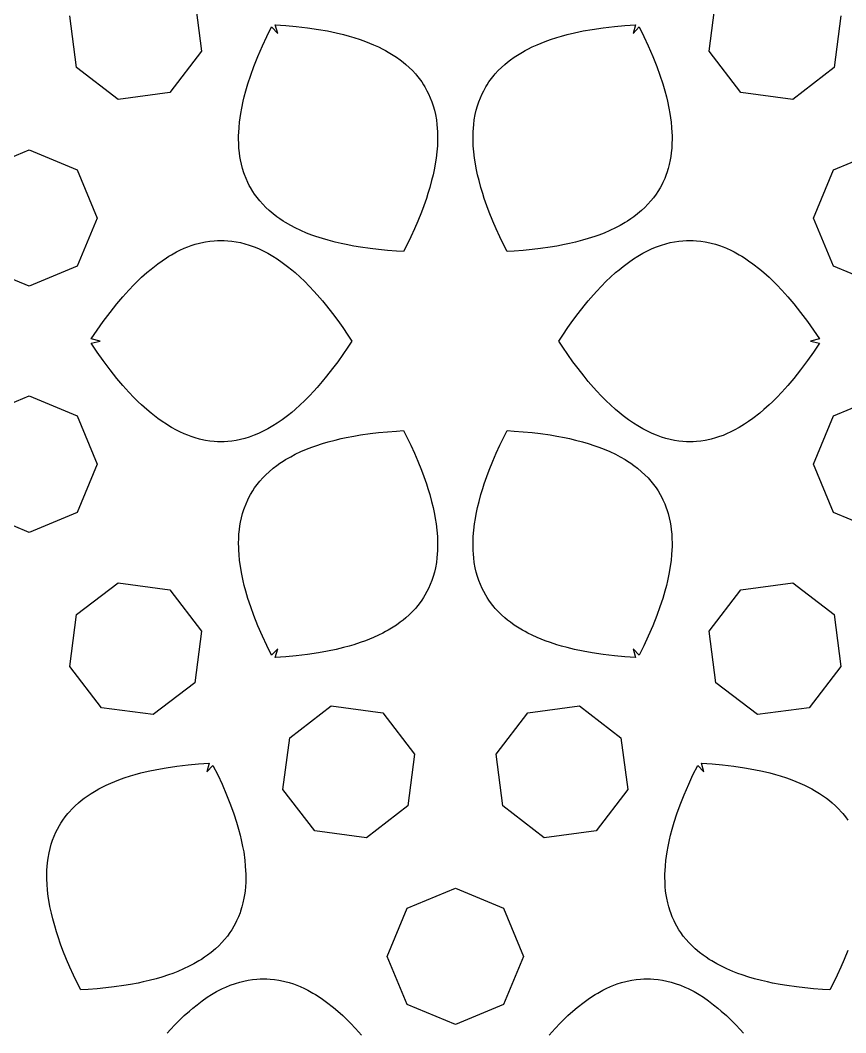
# Model space of a CAD drawing. Header units: metres. Extents: x 20 to 1108, y 20 to 485.
# Drawn here: x 236 to 265.05, y 73.61 to 109.23 of the extents above; entities that cross this region are included whole.
import ezdxf

# ---------------------------------------------------------------- set-up
doc = ezdxf.new("R2010")
doc.units = ezdxf.units.M

msp = doc.modelspace()

# ---------------------------------------------------------------- linework, layer by layer
for p, q in [((242.137, 109.968), (242.377, 108.146)), ((260.24, 108.146), (260.481, 109.968)), ((237.981, 107.567), (237.74, 109.39)), ((264.877, 109.39), (264.637, 107.567)), ((245.057, 108.771), (244.972, 109.074)), ((244.972, 109.074), (245.346, 109.048)), ((245.346, 109.048), (245.708, 109.016)), ((256.909, 109.016), (257.272, 109.048)), ((257.272, 109.048), (257.646, 109.074)), ((257.646, 109.074), (257.561, 108.771)), ((244.672, 108.658), (244.837, 108.996)), ((244.837, 108.996), (245.057, 108.771)), ((245.708, 109.016), (246.107, 108.968)), ((246.107, 108.968), (246.489, 108.911)), ((246.489, 108.911), (246.811, 108.854)), ((246.811, 108.854), (247.117, 108.789)), ((247.117, 108.789), (247.372, 108.728)), ((247.372, 108.728), (247.575, 108.673)), ((247.575, 108.673), (247.735, 108.626)), ((254.883, 108.626), (255.042, 108.673)), ((255.042, 108.673), (255.245, 108.728)), ((255.245, 108.728), (255.5, 108.789)), ((255.5, 108.789), (255.807, 108.854)), ((255.807, 108.854), (256.128, 108.911)), ((256.128, 108.911), (256.511, 108.968)), ((256.511, 108.968), (256.909, 109.016)), ((257.561, 108.771), (257.78, 108.996)), ((257.78, 108.996), (257.946, 108.658)), ((244.361, 107.959), (244.52, 108.328)), ((244.52, 108.328), (244.672, 108.658)), ((247.735, 108.626), (247.964, 108.551)), ((247.964, 108.551), (248.149, 108.484)), ((248.149, 108.484), (248.432, 108.37)), ((248.432, 108.37), (248.6, 108.294)), ((254.018, 108.294), (254.186, 108.37)), ((254.186, 108.37), (254.469, 108.484)), ((254.469, 108.484), (254.654, 108.552)), ((254.654, 108.552), (254.883, 108.626)), ((257.946, 108.658), (258.098, 108.328)), ((258.098, 108.328), (258.257, 107.959)), ((242.377, 108.146), (241.259, 106.689)), ((244.219, 107.6), (244.361, 107.959)), ((248.6, 108.294), (248.761, 108.213)), ((248.761, 108.213), (248.855, 108.164)), ((248.855, 108.164), (248.946, 108.112)), ((248.946, 108.112), (249.122, 108.006)), ((249.122, 108.006), (249.235, 107.933)), ((253.383, 107.933), (253.495, 108.006)), ((253.495, 108.006), (253.671, 108.112)), ((253.671, 108.112), (253.763, 108.164)), ((253.763, 108.164), (253.857, 108.213)), ((253.857, 108.213), (254.018, 108.294)), ((258.257, 107.959), (258.399, 107.6)), ((261.359, 106.689), (260.24, 108.146)), ((244.109, 107.294), (244.219, 107.6)), ((249.235, 107.933), (249.367, 107.837)), ((249.367, 107.837), (249.471, 107.757)), ((249.471, 107.757), (249.569, 107.677)), ((249.569, 107.677), (249.687, 107.569)), ((252.931, 107.569), (253.049, 107.677)), ((253.049, 107.677), (253.147, 107.757)), ((253.147, 107.757), (253.25, 107.837)), ((253.25, 107.837), (253.383, 107.933)), ((258.399, 107.6), (258.51, 107.294)), ((239.438, 106.448), (237.981, 107.567)), ((244.01, 106.995), (244.109, 107.294)), ((249.687, 107.569), (249.797, 107.46)), ((249.797, 107.46), (249.902, 107.348)), ((249.902, 107.348), (249.942, 107.301)), ((249.942, 107.301), (250.036, 107.183)), ((252.581, 107.183), (252.676, 107.301)), ((252.676, 107.301), (252.716, 107.348)), ((252.716, 107.348), (252.821, 107.46)), ((252.821, 107.46), (252.931, 107.569)), ((258.51, 107.294), (258.607, 106.995)), ((264.637, 107.567), (263.18, 106.448)), ((243.937, 106.744), (244.01, 106.995)), ((250.036, 107.183), (250.124, 107.062)), ((250.124, 107.062), (250.191, 106.96)), ((250.191, 106.96), (250.238, 106.884)), ((250.238, 106.884), (250.311, 106.754)), ((252.307, 106.754), (252.379, 106.884)), ((252.379, 106.884), (252.427, 106.96)), ((252.427, 106.96), (252.493, 107.062)), ((252.493, 107.062), (252.581, 107.183)), ((258.607, 106.995), (258.681, 106.744)), ((241.259, 106.689), (239.438, 106.448)), ((243.844, 106.38), (243.882, 106.541)), ((243.882, 106.541), (243.937, 106.744)), ((250.311, 106.754), (250.364, 106.646)), ((250.364, 106.646), (250.426, 106.507)), ((252.192, 106.507), (252.253, 106.646)), ((252.253, 106.646), (252.307, 106.754)), ((258.681, 106.744), (258.736, 106.541)), ((258.736, 106.541), (258.774, 106.38)), ((263.18, 106.448), (261.359, 106.689)), ((243.793, 106.144), (243.844, 106.38)), ((250.426, 106.507), (250.482, 106.365)), ((250.482, 106.365), (250.529, 106.22)), ((250.529, 106.22), (250.571, 106.071)), ((252.046, 106.071), (252.088, 106.22)), ((252.088, 106.22), (252.136, 106.365)), ((252.136, 106.365), (252.192, 106.507)), ((258.774, 106.38), (258.823, 106.144)), ((243.716, 105.647), (243.758, 105.948)), ((243.758, 105.948), (243.793, 106.144)), ((250.571, 106.071), (250.607, 105.918)), ((250.607, 105.918), (250.641, 105.73)), ((251.977, 105.73), (252.011, 105.918)), ((252.011, 105.918), (252.046, 106.071)), ((258.823, 106.144), (258.86, 105.948)), ((258.86, 105.948), (258.902, 105.647)), ((243.688, 105.284), (243.699, 105.464)), ((243.699, 105.464), (243.716, 105.647)), ((250.641, 105.73), (250.661, 105.569)), ((250.661, 105.569), (250.674, 105.438)), ((251.944, 105.438), (251.956, 105.569)), ((251.956, 105.569), (251.977, 105.73)), ((258.902, 105.647), (258.918, 105.464)), ((258.918, 105.464), (258.93, 105.284)), ((243.682, 105.074), (243.683, 105.179)), ((243.683, 105.179), (243.688, 105.284)), ((250.674, 105.438), (250.682, 105.304)), ((250.682, 105.304), (250.686, 105.202)), ((250.686, 105.202), (250.686, 104.994)), ((251.932, 105.202), (251.936, 105.304)), ((251.933, 104.993), (251.932, 105.202)), ((251.936, 105.304), (251.944, 105.438)), ((258.93, 105.284), (258.934, 105.179)), ((258.934, 105.179), (258.936, 105.073)), ((243.687, 104.867), (243.682, 105.074)), ((243.695, 104.735), (243.687, 104.867)), ((250.677, 104.816), (250.659, 104.598)), ((250.686, 104.994), (250.677, 104.816)), ((251.941, 104.817), (251.933, 104.993)), ((251.958, 104.599), (251.941, 104.817)), ((258.931, 104.867), (258.923, 104.734)), ((258.936, 105.073), (258.931, 104.867)), ((234.612, 103.969), (236.309, 104.672)), ((236.309, 104.672), (238.006, 103.969)), ((243.71, 104.571), (243.695, 104.735)), ((243.728, 104.442), (243.71, 104.571)), ((243.749, 104.317), (243.728, 104.442)), ((250.659, 104.598), (250.633, 104.374)), ((251.985, 104.376), (251.958, 104.599)), ((258.89, 104.441), (258.867, 104.315)), ((258.907, 104.569), (258.89, 104.441)), ((258.923, 104.734), (258.907, 104.569)), ((264.612, 103.969), (266.309, 104.672)), ((243.781, 104.163), (243.749, 104.317)), ((243.821, 104.012), (243.781, 104.163)), ((250.604, 104.185), (250.575, 104.029)), ((250.633, 104.374), (250.604, 104.185)), ((252.014, 104.185), (251.985, 104.376)), ((252.042, 104.03), (252.014, 104.185)), ((258.835, 104.161), (258.796, 104.012)), ((258.867, 104.315), (258.835, 104.161)), ((238.006, 103.969), (238.709, 102.272)), ((243.867, 103.864), (243.821, 104.012)), ((243.887, 103.808), (243.867, 103.864)), ((243.942, 103.666), (243.887, 103.808)), ((250.525, 103.793), (250.475, 103.591)), ((250.575, 104.029), (250.525, 103.793)), ((252.093, 103.793), (252.042, 104.03)), ((252.143, 103.591), (252.093, 103.793)), ((258.731, 103.806), (258.675, 103.665)), ((258.75, 103.863), (258.731, 103.806)), ((258.796, 104.012), (258.75, 103.863)), ((263.908, 102.272), (264.612, 103.969)), ((244.004, 103.527), (243.942, 103.666)), ((244.058, 103.42), (244.004, 103.527)), ((244.1, 103.342), (244.058, 103.42)), ((244.177, 103.212), (244.1, 103.342)), ((250.407, 103.346), (250.345, 103.135)), ((250.475, 103.591), (250.407, 103.346)), ((252.209, 103.346), (252.143, 103.591)), ((252.273, 103.135), (252.209, 103.346)), ((258.517, 103.34), (258.44, 103.211)), ((258.56, 103.419), (258.517, 103.34)), ((258.613, 103.526), (258.56, 103.419)), ((258.675, 103.665), (258.613, 103.526)), ((244.244, 103.111), (244.177, 103.212)), ((244.331, 102.99), (244.244, 103.111)), ((244.427, 102.872), (244.331, 102.99)), ((250.289, 102.965), (250.199, 102.704)), ((250.345, 103.135), (250.289, 102.965)), ((252.327, 102.965), (252.273, 103.135)), ((252.419, 102.704), (252.327, 102.965)), ((258.285, 102.988), (258.191, 102.872)), ((258.373, 103.111), (258.285, 102.988)), ((258.44, 103.211), (258.373, 103.111)), ((244.529, 102.757), (244.427, 102.872)), ((244.637, 102.646), (244.529, 102.757)), ((244.752, 102.538), (244.637, 102.646)), ((250.199, 102.704), (250.115, 102.483)), ((252.501, 102.483), (252.419, 102.704)), ((257.98, 102.646), (257.865, 102.538)), ((258.088, 102.756), (257.98, 102.646)), ((258.191, 102.872), (258.088, 102.756)), ((238.709, 102.272), (238.006, 100.575)), ((244.898, 102.416), (244.752, 102.538)), ((245.028, 102.316), (244.898, 102.416)), ((245.134, 102.24), (245.028, 102.316)), ((250.115, 102.483), (249.988, 102.168)), ((252.629, 102.168), (252.501, 102.483)), ((257.59, 102.316), (257.484, 102.24)), ((257.72, 102.416), (257.59, 102.316)), ((257.865, 102.538), (257.72, 102.416)), ((264.612, 100.575), (263.908, 102.272)), ((245.246, 102.167), (245.134, 102.24)), ((245.332, 102.112), (245.246, 102.167)), ((245.514, 102.009), (245.332, 102.112)), ((245.67, 101.927), (245.514, 102.009)), ((245.868, 101.833), (245.67, 101.927)), ((249.988, 102.168), (249.87, 101.891)), ((252.747, 101.891), (252.629, 102.168)), ((256.946, 101.926), (256.748, 101.832)), ((257.104, 102.009), (256.946, 101.926)), ((257.284, 102.112), (257.104, 102.009)), ((257.371, 102.167), (257.284, 102.112)), ((257.484, 102.24), (257.371, 102.167)), ((246.075, 101.744), (245.868, 101.833)), ((246.255, 101.675), (246.075, 101.744)), ((246.404, 101.622), (246.255, 101.675)), ((246.633, 101.547), (246.404, 101.622)), ((246.833, 101.489), (246.633, 101.547)), ((249.741, 101.608), (249.604, 101.321)), ((249.87, 101.891), (249.741, 101.608)), ((252.876, 101.608), (252.747, 101.891)), ((253.014, 101.321), (252.876, 101.608)), ((255.985, 101.547), (255.784, 101.489)), ((256.214, 101.621), (255.985, 101.547)), ((256.363, 101.675), (256.214, 101.621)), ((256.542, 101.744), (256.363, 101.675)), ((256.748, 101.832), (256.542, 101.744)), ((241.618, 101.14), (241.769, 101.208)), ((241.769, 101.208), (241.89, 101.258)), ((241.89, 101.258), (242.008, 101.302)), ((242.008, 101.302), (242.158, 101.351)), ((242.158, 101.351), (242.308, 101.392)), ((242.308, 101.392), (242.459, 101.426)), ((242.459, 101.426), (242.519, 101.438)), ((242.519, 101.438), (242.67, 101.46)), ((242.67, 101.46), (242.82, 101.476)), ((242.82, 101.476), (242.939, 101.482)), ((242.939, 101.482), (243.029, 101.485)), ((243.029, 101.485), (243.179, 101.483)), ((243.179, 101.483), (243.298, 101.476)), ((243.298, 101.476), (243.448, 101.46)), ((243.448, 101.46), (243.6, 101.438)), ((243.6, 101.438), (243.75, 101.406)), ((243.75, 101.406), (243.899, 101.368)), ((243.899, 101.368), (244.05, 101.321)), ((244.05, 101.321), (244.229, 101.258)), ((244.229, 101.258), (244.38, 101.195)), ((244.38, 101.195), (244.498, 101.14)), ((247.08, 101.424), (246.833, 101.489)), ((247.294, 101.373), (247.08, 101.424)), ((247.47, 101.336), (247.294, 101.373)), ((247.739, 101.284), (247.47, 101.336)), ((247.973, 101.246), (247.739, 101.284)), ((248.31, 101.198), (247.973, 101.246)), ((248.609, 101.162), (248.31, 101.198)), ((249.604, 101.321), (249.489, 101.093)), ((253.128, 101.093), (253.014, 101.321)), ((254.308, 101.198), (254.009, 101.162)), ((254.645, 101.246), (254.308, 101.198)), ((254.878, 101.284), (254.645, 101.246)), ((255.148, 101.336), (254.878, 101.284)), ((255.323, 101.373), (255.148, 101.336)), ((255.537, 101.424), (255.323, 101.373)), ((255.784, 101.489), (255.537, 101.424)), ((258.119, 101.141), (258.238, 101.195)), ((258.238, 101.195), (258.389, 101.258)), ((258.389, 101.258), (258.568, 101.321)), ((258.568, 101.321), (258.719, 101.368)), ((258.719, 101.368), (258.867, 101.406)), ((258.867, 101.406), (259.018, 101.438)), ((259.018, 101.438), (259.169, 101.46)), ((259.169, 101.46), (259.32, 101.476)), ((259.32, 101.476), (259.439, 101.483)), ((259.439, 101.483), (259.588, 101.485)), ((259.588, 101.485), (259.679, 101.483)), ((259.679, 101.483), (259.798, 101.476)), ((259.798, 101.476), (259.947, 101.46)), ((259.947, 101.46), (260.099, 101.438)), ((260.099, 101.438), (260.158, 101.426)), ((260.158, 101.426), (260.31, 101.392)), ((260.31, 101.392), (260.459, 101.351)), ((260.459, 101.351), (260.61, 101.302)), ((260.61, 101.302), (260.728, 101.258)), ((260.728, 101.258), (260.849, 101.208)), ((260.849, 101.208), (260.999, 101.14)), ((240.988, 100.771), (241.139, 100.871)), ((241.139, 100.871), (241.229, 100.928)), ((241.229, 100.928), (241.319, 100.981)), ((241.319, 100.981), (241.498, 101.08)), ((241.498, 101.08), (241.618, 101.14)), ((244.498, 101.14), (244.619, 101.08)), ((244.619, 101.08), (244.71, 101.031)), ((244.71, 101.031), (244.89, 100.928)), ((244.89, 100.928), (245.038, 100.833)), ((245.038, 100.833), (245.22, 100.707)), ((248.917, 101.133), (248.609, 101.162)), ((249.235, 101.108), (248.917, 101.133)), ((249.489, 101.093), (249.235, 101.108)), ((253.383, 101.108), (253.128, 101.093)), ((253.7, 101.133), (253.383, 101.108)), ((254.009, 101.162), (253.7, 101.133)), ((257.398, 100.707), (257.579, 100.833)), ((257.579, 100.833), (257.728, 100.927)), ((257.728, 100.927), (257.907, 101.031)), ((257.907, 101.031), (257.998, 101.08)), ((257.998, 101.08), (258.119, 101.141)), ((260.999, 101.14), (261.119, 101.08)), ((261.119, 101.08), (261.299, 100.981)), ((261.299, 100.981), (261.388, 100.928)), ((261.388, 100.928), (261.479, 100.871)), ((261.479, 100.871), (261.629, 100.771)), ((236.309, 99.8721), (234.612, 100.575)), ((238.006, 100.575), (236.309, 99.8721)), ((240.449, 100.351), (240.599, 100.477)), ((240.599, 100.477), (240.839, 100.665)), ((240.839, 100.665), (240.988, 100.771)), ((245.22, 100.707), (245.399, 100.573)), ((245.399, 100.573), (245.55, 100.452)), ((257.068, 100.452), (257.219, 100.573)), ((257.219, 100.573), (257.398, 100.707)), ((261.629, 100.771), (261.779, 100.665)), ((261.779, 100.665), (262.019, 100.477)), ((262.019, 100.477), (262.168, 100.351)), ((266.309, 99.8721), (264.612, 100.575)), ((240.149, 100.074), (240.269, 100.188)), ((240.269, 100.188), (240.449, 100.351)), ((245.55, 100.452), (245.669, 100.351)), ((245.669, 100.351), (245.85, 100.188)), ((245.85, 100.188), (245.998, 100.046)), ((256.619, 100.046), (256.768, 100.188)), ((256.768, 100.188), (256.948, 100.351)), ((256.948, 100.351), (257.068, 100.452)), ((262.168, 100.351), (262.349, 100.188)), ((262.349, 100.188), (262.469, 100.074)), ((239.819, 99.7363), (239.998, 99.9248)), ((239.998, 99.9248), (240.149, 100.074)), ((245.998, 100.046), (246.179, 99.8633)), ((246.179, 99.8633), (246.329, 99.7031)), ((256.288, 99.7031), (256.439, 99.8633)), ((256.439, 99.8633), (256.619, 100.046)), ((262.469, 100.074), (262.619, 99.9248)), ((262.619, 99.9248), (262.798, 99.7363)), ((239.399, 99.2529), (239.609, 99.501)), ((239.609, 99.501), (239.819, 99.7363)), ((246.329, 99.7031), (246.449, 99.5703)), ((246.449, 99.5703), (246.629, 99.3613)), ((255.988, 99.3613), (256.168, 99.5703)), ((256.168, 99.5703), (256.288, 99.7031)), ((262.798, 99.7363), (263.009, 99.501)), ((263.009, 99.501), (263.219, 99.2529)), ((239.159, 98.9512), (239.399, 99.2529)), ((246.629, 99.3613), (246.779, 99.1787)), ((246.779, 99.1787), (246.988, 98.9111)), ((255.629, 98.9111), (255.838, 99.1787)), ((255.838, 99.1787), (255.988, 99.3613)), ((263.219, 99.2529), (263.458, 98.9512)), ((238.919, 98.6289), (239.159, 98.9512)), ((246.988, 98.9111), (247.17, 98.6699)), ((255.447, 98.6699), (255.629, 98.9111)), ((263.458, 98.9512), (263.698, 98.6289)), ((238.499, 98.0205), (238.709, 98.3311)), ((238.709, 98.3311), (238.919, 98.6289)), ((247.17, 98.6699), (247.35, 98.418)), ((247.35, 98.418), (247.529, 98.1553)), ((255.088, 98.1553), (255.269, 98.4189)), ((255.269, 98.4189), (255.447, 98.6699)), ((263.698, 98.6289), (263.908, 98.3311)), ((263.908, 98.3311), (264.118, 98.0205)), ((238.806, 97.9424), (238.499, 98.0205)), ((247.529, 98.1553), (247.67, 97.9424)), ((254.947, 97.9414), (255.088, 98.1553)), ((264.118, 98.0205), (263.812, 97.9424)), ((238.499, 97.8643), (238.806, 97.9424)), ((238.709, 97.5527), (238.499, 97.8643)), ((247.529, 97.7285), (247.349, 97.4658)), ((247.67, 97.9424), (247.529, 97.7285)), ((255.088, 97.7285), (254.947, 97.9414)), ((255.268, 97.4658), (255.088, 97.7285)), ((263.812, 97.9424), (264.118, 97.8643)), ((264.118, 97.8643), (263.908, 97.5527)), ((238.919, 97.2549), (238.709, 97.5527)), ((247.349, 97.4658), (247.169, 97.2129)), ((255.447, 97.2139), (255.268, 97.4658)), ((263.908, 97.5527), (263.698, 97.2549)), ((239.159, 96.9326), (238.919, 97.2549)), ((239.399, 96.6309), (239.159, 96.9326)), ((246.988, 96.9727), (246.779, 96.7051)), ((247.169, 97.2129), (246.988, 96.9727)), ((255.629, 96.9727), (255.447, 97.2139)), ((255.838, 96.7051), (255.629, 96.9727)), ((263.458, 96.9326), (263.218, 96.6309)), ((263.698, 97.2549), (263.458, 96.9326)), ((239.609, 96.3828), (239.399, 96.6309)), ((246.779, 96.7051), (246.628, 96.5225)), ((255.988, 96.5234), (255.838, 96.7051)), ((263.218, 96.6309), (263.009, 96.3828)), ((239.82, 96.1484), (239.609, 96.3828)), ((246.448, 96.3135), (246.328, 96.1807)), ((246.628, 96.5225), (246.448, 96.3135)), ((256.168, 96.3145), (255.988, 96.5234)), ((256.288, 96.1807), (256.168, 96.3145)), ((263.009, 96.3828), (262.799, 96.1475)), ((234.612, 95.3086), (236.309, 96.0117)), ((236.309, 96.0117), (238.006, 95.3086)), ((239.998, 95.959), (239.82, 96.1484)), ((240.149, 95.8096), (239.998, 95.959)), ((245.998, 95.8389), (245.85, 95.6963)), ((246.179, 96.0205), (245.998, 95.8389)), ((246.328, 96.1807), (246.179, 96.0205)), ((256.439, 96.0215), (256.288, 96.1807)), ((256.619, 95.8389), (256.439, 96.0215)), ((256.768, 95.6953), (256.619, 95.8389)), ((262.618, 95.959), (262.469, 95.8105)), ((262.799, 96.1475), (262.618, 95.959)), ((264.612, 95.3086), (266.309, 96.0117)), ((240.269, 95.6963), (240.149, 95.8096)), ((240.449, 95.5342), (240.269, 95.6963)), ((240.599, 95.4072), (240.449, 95.5342)), ((245.669, 95.5342), (245.549, 95.4316)), ((245.85, 95.6963), (245.669, 95.5342)), ((256.948, 95.5342), (256.768, 95.6953)), ((257.068, 95.4316), (256.948, 95.5342)), ((262.168, 95.5342), (262.019, 95.4072)), ((262.349, 95.6953), (262.168, 95.5342)), ((262.469, 95.8105), (262.349, 95.6953)), ((238.006, 95.3086), (238.709, 93.6123)), ((240.839, 95.2197), (240.599, 95.4072)), ((240.988, 95.1133), (240.839, 95.2197)), ((245.22, 95.1768), (245.038, 95.0518)), ((245.399, 95.3105), (245.22, 95.1768)), ((245.549, 95.4316), (245.399, 95.3105)), ((257.219, 95.3105), (257.068, 95.4316)), ((257.398, 95.1768), (257.219, 95.3105)), ((257.579, 95.0518), (257.398, 95.1768)), ((261.779, 95.2197), (261.629, 95.1133)), ((262.019, 95.4072), (261.779, 95.2197)), ((263.908, 93.6123), (264.612, 95.3086)), ((241.139, 95.0137), (240.988, 95.1133)), ((241.23, 94.9561), (241.139, 95.0137)), ((241.319, 94.9033), (241.23, 94.9561)), ((241.498, 94.8047), (241.319, 94.9033)), ((241.618, 94.7441), (241.498, 94.8047)), ((244.618, 94.8037), (244.498, 94.7441)), ((244.709, 94.8525), (244.618, 94.8037)), ((244.89, 94.957), (244.709, 94.8525)), ((245.038, 95.0518), (244.89, 94.957)), ((248.917, 94.751), (249.235, 94.7754)), ((249.235, 94.7754), (249.489, 94.791)), ((249.489, 94.791), (249.604, 94.5625)), ((253.014, 94.5625), (253.128, 94.791)), ((253.128, 94.791), (253.383, 94.7754)), ((253.383, 94.7754), (253.7, 94.751)), ((257.728, 94.9561), (257.579, 95.0518)), ((257.907, 94.8525), (257.728, 94.9561)), ((257.998, 94.8047), (257.907, 94.8525)), ((258.119, 94.7441), (257.998, 94.8047)), ((261.119, 94.8047), (260.998, 94.7441)), ((261.299, 94.9033), (261.119, 94.8047)), ((261.389, 94.9561), (261.299, 94.9033)), ((261.479, 95.0137), (261.389, 94.9561)), ((261.629, 95.1133), (261.479, 95.0137)), ((241.769, 94.6768), (241.618, 94.7441)), ((241.89, 94.627), (241.769, 94.6768)), ((242.008, 94.582), (241.89, 94.627)), ((242.158, 94.5332), (242.008, 94.582)), ((242.308, 94.4922), (242.158, 94.5332)), ((242.459, 94.459), (242.308, 94.4922)), ((242.519, 94.4463), (242.459, 94.459)), ((242.67, 94.4238), (242.519, 94.4463)), ((242.82, 94.4082), (242.67, 94.4238)), ((243.448, 94.4238), (243.298, 94.4082)), ((243.6, 94.4473), (243.448, 94.4238)), ((243.75, 94.4775), (243.6, 94.4473)), ((243.899, 94.5156), (243.75, 94.4775)), ((244.049, 94.5615), (243.899, 94.5156)), ((244.229, 94.627), (244.049, 94.5615)), ((244.38, 94.6895), (244.229, 94.627)), ((244.498, 94.7441), (244.38, 94.6895)), ((246.833, 94.3955), (247.08, 94.46)), ((247.08, 94.46), (247.294, 94.5107)), ((247.294, 94.5107), (247.47, 94.5479)), ((247.47, 94.5479), (247.739, 94.5996)), ((247.739, 94.5996), (247.973, 94.6387)), ((247.973, 94.6387), (248.31, 94.6855)), ((248.31, 94.6855), (248.609, 94.7217)), ((248.609, 94.7217), (248.917, 94.751)), ((249.604, 94.5625), (249.741, 94.2754)), ((252.876, 94.2754), (253.014, 94.5625)), ((253.7, 94.751), (254.009, 94.7217)), ((254.009, 94.7217), (254.308, 94.6855)), ((254.308, 94.6855), (254.645, 94.6387)), ((254.645, 94.6387), (254.878, 94.5996)), ((254.878, 94.5996), (255.148, 94.5479)), ((255.148, 94.5479), (255.323, 94.5107)), ((255.323, 94.5107), (255.537, 94.46)), ((255.537, 94.46), (255.784, 94.3955)), ((258.238, 94.6885), (258.119, 94.7441)), ((258.389, 94.627), (258.238, 94.6885)), ((258.568, 94.5625), (258.389, 94.627)), ((258.719, 94.5156), (258.568, 94.5625)), ((258.867, 94.4775), (258.719, 94.5156)), ((259.018, 94.4473), (258.867, 94.4775)), ((259.169, 94.4238), (259.018, 94.4473)), ((259.32, 94.4082), (259.169, 94.4238)), ((259.947, 94.4238), (259.798, 94.4082)), ((260.099, 94.4473), (259.947, 94.4238)), ((260.158, 94.459), (260.099, 94.4473)), ((260.31, 94.4922), (260.158, 94.459)), ((260.459, 94.5332), (260.31, 94.4922)), ((260.608, 94.582), (260.459, 94.5332)), ((260.728, 94.626), (260.608, 94.582)), ((260.848, 94.6758), (260.728, 94.626)), ((260.998, 94.7441), (260.848, 94.6758)), ((242.939, 94.4004), (242.82, 94.4082)), ((243.029, 94.3984), (242.939, 94.4004)), ((243.179, 94.4004), (243.029, 94.3984)), ((243.298, 94.4082), (243.179, 94.4004)), ((245.868, 94.0518), (246.075, 94.1396)), ((246.075, 94.1396), (246.255, 94.209)), ((246.255, 94.209), (246.404, 94.2627)), ((246.404, 94.2627), (246.633, 94.3369)), ((246.633, 94.3369), (246.833, 94.3955)), ((249.741, 94.2754), (249.87, 93.9932)), ((252.747, 93.9932), (252.876, 94.2754)), ((255.784, 94.3955), (255.985, 94.3369)), ((255.985, 94.3369), (256.214, 94.2627)), ((256.214, 94.2627), (256.363, 94.209)), ((256.363, 94.209), (256.542, 94.1396)), ((256.542, 94.1396), (256.749, 94.0518)), ((259.439, 94.4004), (259.32, 94.4082)), ((259.588, 94.3984), (259.439, 94.4004)), ((259.679, 94.4014), (259.588, 94.3984)), ((259.798, 94.4082), (259.679, 94.4014)), ((245.134, 93.6436), (245.246, 93.7178)), ((245.246, 93.7178), (245.332, 93.7715)), ((245.332, 93.7715), (245.514, 93.875)), ((245.514, 93.875), (245.67, 93.958)), ((245.67, 93.958), (245.868, 94.0518)), ((249.87, 93.9932), (249.988, 93.7168)), ((249.988, 93.7168), (250.116, 93.4004)), ((252.502, 93.4004), (252.629, 93.7168)), ((252.629, 93.7168), (252.747, 93.9932)), ((256.749, 94.0518), (256.947, 93.958)), ((256.947, 93.958), (257.104, 93.875)), ((257.104, 93.875), (257.285, 93.7715)), ((257.285, 93.7715), (257.371, 93.7178)), ((257.371, 93.7178), (257.484, 93.6436)), ((238.709, 93.6123), (238.006, 91.915)), ((244.637, 93.2373), (244.752, 93.3457)), ((244.752, 93.3457), (244.898, 93.4688)), ((244.898, 93.4688), (245.028, 93.5684)), ((245.028, 93.5684), (245.134, 93.6436)), ((250.116, 93.4004), (250.198, 93.1797)), ((252.418, 93.1797), (252.502, 93.4004)), ((257.484, 93.6436), (257.59, 93.5684)), ((257.59, 93.5684), (257.72, 93.4688)), ((257.72, 93.4688), (257.865, 93.3457)), ((257.865, 93.3457), (257.981, 93.2373)), ((264.612, 91.915), (263.908, 93.6123)), ((244.331, 92.8945), (244.427, 93.0117)), ((244.427, 93.0117), (244.529, 93.127)), ((244.529, 93.127), (244.637, 93.2373)), ((250.198, 93.1797), (250.29, 92.9189)), ((252.328, 92.9189), (252.418, 93.1797)), ((257.981, 93.2373), (258.089, 93.127)), ((258.089, 93.127), (258.191, 93.0117)), ((258.191, 93.0117), (258.286, 92.8945)), ((244.1, 92.543), (244.177, 92.6719)), ((244.177, 92.6719), (244.244, 92.7734)), ((244.244, 92.7734), (244.331, 92.8945)), ((250.29, 92.9189), (250.345, 92.75)), ((250.345, 92.75), (250.408, 92.5391)), ((252.21, 92.5391), (252.273, 92.75)), ((252.273, 92.75), (252.328, 92.9189)), ((258.286, 92.8945), (258.373, 92.7734)), ((258.373, 92.7734), (258.441, 92.6719)), ((258.441, 92.6719), (258.518, 92.543)), ((243.942, 92.2178), (244.004, 92.3564)), ((244.004, 92.3564), (244.058, 92.4639)), ((244.058, 92.4639), (244.1, 92.543)), ((250.408, 92.5391), (250.475, 92.293)), ((250.475, 92.293), (250.525, 92.0908)), ((252.093, 92.0908), (252.143, 92.293)), ((252.143, 92.293), (252.21, 92.5391)), ((258.518, 92.543), (258.56, 92.4639)), ((258.56, 92.4639), (258.613, 92.3564)), ((258.613, 92.3564), (258.676, 92.2178)), ((243.821, 91.873), (243.867, 92.0195)), ((243.867, 92.0195), (243.887, 92.0771)), ((243.887, 92.0771), (243.942, 92.2178)), ((250.525, 92.0908), (250.575, 91.8535)), ((252.042, 91.8535), (252.093, 92.0908)), ((258.676, 92.2178), (258.731, 92.0771)), ((258.731, 92.0771), (258.75, 92.0195)), ((258.75, 92.0195), (258.796, 91.873)), ((236.309, 91.2119), (234.612, 91.915)), ((238.006, 91.915), (236.309, 91.2119)), ((243.728, 91.4414), (243.749, 91.5674)), ((243.749, 91.5674), (243.781, 91.7217)), ((243.781, 91.7217), (243.821, 91.873)), ((250.575, 91.8535), (250.604, 91.6992)), ((250.604, 91.6992), (250.633, 91.5088)), ((251.985, 91.5088), (252.014, 91.6992)), ((252.014, 91.6992), (252.042, 91.8535)), ((258.796, 91.873), (258.836, 91.7217)), ((258.836, 91.7217), (258.868, 91.5674)), ((258.868, 91.5674), (258.89, 91.4414)), ((266.309, 91.2119), (264.612, 91.915)), ((243.695, 91.1484), (243.71, 91.3135)), ((243.71, 91.3135), (243.728, 91.4414)), ((250.633, 91.5088), (250.659, 91.2852)), ((250.659, 91.2852), (250.677, 91.0674)), ((251.941, 91.0674), (251.958, 91.2852)), ((251.958, 91.2852), (251.985, 91.5088)), ((258.89, 91.4414), (258.907, 91.3135)), ((258.907, 91.3135), (258.923, 91.1484)), ((243.682, 90.8105), (243.687, 91.0166)), ((243.687, 91.0166), (243.695, 91.1484)), ((250.677, 91.0674), (250.685, 90.8906)), ((250.685, 90.8906), (250.686, 90.6816)), ((251.932, 90.8906), (251.941, 91.0674)), ((251.932, 90.6816), (251.932, 90.8906)), ((258.923, 91.1484), (258.931, 91.0166)), ((258.931, 91.0166), (258.936, 90.8105)), ((243.684, 90.7051), (243.682, 90.8105)), ((243.688, 90.5996), (243.684, 90.7051)), ((243.699, 90.4199), (243.688, 90.5996)), ((250.682, 90.5791), (250.674, 90.4453)), ((250.686, 90.6816), (250.682, 90.5791)), ((251.936, 90.5801), (251.932, 90.6816)), ((251.944, 90.4463), (251.936, 90.5801)), ((258.93, 90.5996), (258.918, 90.4189)), ((258.935, 90.7051), (258.93, 90.5996)), ((258.936, 90.8105), (258.935, 90.7051)), ((243.716, 90.2363), (243.699, 90.4199)), ((243.758, 89.9355), (243.716, 90.2363)), ((250.641, 90.1523), (250.607, 89.9658)), ((250.661, 90.3135), (250.641, 90.1523)), ((250.674, 90.4453), (250.661, 90.3135)), ((251.956, 90.3145), (251.944, 90.4463)), ((251.977, 90.1543), (251.956, 90.3145)), ((252.011, 89.9658), (251.977, 90.1543)), ((258.902, 90.2354), (258.86, 89.9355)), ((258.918, 90.4189), (258.902, 90.2354)), ((243.794, 89.7412), (243.758, 89.9355)), ((250.571, 89.8115), (250.529, 89.6621)), ((250.607, 89.9658), (250.571, 89.8115)), ((252.047, 89.8135), (252.011, 89.9658)), ((252.088, 89.6641), (252.047, 89.8135)), ((258.86, 89.9355), (258.824, 89.7412)), ((237.981, 88.3164), (239.438, 89.4355)), ((239.438, 89.4355), (241.259, 89.1953)), ((243.844, 89.5049), (243.794, 89.7412)), ((243.882, 89.3438), (243.844, 89.5049)), ((250.481, 89.5176), (250.426, 89.376)), ((250.529, 89.6621), (250.481, 89.5176)), ((252.136, 89.5186), (252.088, 89.6641)), ((252.192, 89.377), (252.136, 89.5186)), ((258.774, 89.5039), (258.736, 89.3438)), ((258.824, 89.7412), (258.774, 89.5039)), ((261.359, 89.1953), (263.18, 89.4355)), ((263.18, 89.4355), (264.637, 88.3164)), ((241.259, 89.1953), (242.377, 87.7383)), ((243.937, 89.1396), (243.882, 89.3438)), ((244.011, 88.8887), (243.937, 89.1396)), ((250.311, 89.1299), (250.238, 89)), ((250.364, 89.2383), (250.311, 89.1299)), ((250.426, 89.376), (250.364, 89.2383)), ((252.253, 89.2393), (252.192, 89.377)), ((252.307, 89.1299), (252.253, 89.2393)), ((252.379, 89.001), (252.307, 89.1299)), ((258.681, 89.1396), (258.608, 88.8887)), ((258.736, 89.3438), (258.681, 89.1396)), ((260.24, 87.7383), (261.359, 89.1953)), ((244.108, 88.5898), (244.011, 88.8887)), ((250.124, 88.8223), (250.035, 88.7002)), ((250.191, 88.9229), (250.124, 88.8223)), ((250.238, 89), (250.191, 88.9229)), ((252.427, 88.9238), (252.379, 89.001)), ((252.493, 88.8223), (252.427, 88.9238)), ((252.581, 88.7012), (252.493, 88.8223)), ((258.608, 88.8887), (258.509, 88.5898)), ((244.219, 88.2842), (244.108, 88.5898)), ((249.797, 88.4238), (249.686, 88.3135)), ((249.901, 88.5361), (249.797, 88.4238)), ((249.941, 88.582), (249.901, 88.5361)), ((250.035, 88.7002), (249.941, 88.582)), ((252.676, 88.583), (252.581, 88.7012)), ((252.716, 88.5361), (252.676, 88.583)), ((252.821, 88.4238), (252.716, 88.5361)), ((252.931, 88.3145), (252.821, 88.4238)), ((258.509, 88.5898), (258.399, 88.2832)), ((237.74, 86.4951), (237.981, 88.3164)), ((244.361, 87.9248), (244.219, 88.2842)), ((249.367, 88.0469), (249.235, 87.9521)), ((249.471, 88.127), (249.367, 88.0469)), ((249.569, 88.208), (249.471, 88.127)), ((249.686, 88.3135), (249.569, 88.208)), ((253.049, 88.208), (252.931, 88.3145)), ((253.147, 88.127), (253.049, 88.208)), ((253.25, 88.0469), (253.147, 88.127)), ((253.383, 87.9521), (253.25, 88.0469)), ((258.399, 88.2832), (258.257, 87.9238)), ((264.637, 88.3164), (264.877, 86.4951)), ((242.377, 87.7383), (242.137, 85.917)), ((244.52, 87.5557), (244.361, 87.9248)), ((248.76, 87.6699), (248.599, 87.5898)), ((248.855, 87.7197), (248.76, 87.6699)), ((248.946, 87.7715), (248.855, 87.7197)), ((249.121, 87.8779), (248.946, 87.7715)), ((249.235, 87.9521), (249.121, 87.8779)), ((253.495, 87.8779), (253.383, 87.9521)), ((253.671, 87.7715), (253.495, 87.8779)), ((253.763, 87.7197), (253.671, 87.7715)), ((253.857, 87.6709), (253.763, 87.7197)), ((254.018, 87.5908), (253.857, 87.6709)), ((258.257, 87.9238), (258.098, 87.5557)), ((260.481, 85.917), (260.24, 87.7383)), ((244.672, 87.2256), (244.52, 87.5557)), ((247.964, 87.332), (247.735, 87.2578)), ((248.149, 87.3994), (247.964, 87.332)), ((248.431, 87.5137), (248.149, 87.3994)), ((248.599, 87.5898), (248.431, 87.5137)), ((254.186, 87.5146), (254.018, 87.5908)), ((254.469, 87.3994), (254.186, 87.5146)), ((254.654, 87.333), (254.469, 87.3994)), ((254.883, 87.2578), (254.654, 87.333)), ((258.098, 87.5557), (257.946, 87.2246)), ((244.837, 86.8887), (244.672, 87.2256)), ((245.057, 87.1133), (244.837, 86.8887)), ((244.972, 86.8096), (245.057, 87.1133)), ((246.489, 86.9727), (246.107, 86.916)), ((246.811, 87.0303), (246.489, 86.9727)), ((247.117, 87.0947), (246.811, 87.0303)), ((247.372, 87.1562), (247.117, 87.0947)), ((247.575, 87.2119), (247.372, 87.1562)), ((247.735, 87.2578), (247.575, 87.2119)), ((255.042, 87.2119), (254.883, 87.2578)), ((255.245, 87.1562), (255.042, 87.2119)), ((255.5, 87.0947), (255.245, 87.1562)), ((255.807, 87.0303), (255.5, 87.0947)), ((256.128, 86.9727), (255.807, 87.0303)), ((256.511, 86.916), (256.128, 86.9727)), ((257.78, 86.8887), (257.561, 87.1133)), ((257.561, 87.1133), (257.646, 86.8096)), ((257.946, 87.2246), (257.78, 86.8887)), ((245.346, 86.8359), (244.972, 86.8096)), ((245.708, 86.8691), (245.346, 86.8359)), ((246.107, 86.916), (245.708, 86.8691)), ((256.909, 86.8691), (256.511, 86.916)), ((257.272, 86.8359), (256.909, 86.8691)), ((257.646, 86.8096), (257.272, 86.8359)), ((238.859, 85.0381), (237.74, 86.4951)), ((264.877, 86.4951), (263.759, 85.0381)), ((242.137, 85.917), (240.68, 84.7979)), ((261.938, 84.7979), (260.481, 85.917)), ((240.68, 84.7979), (238.859, 85.0381)), ((245.481, 83.9863), (246.938, 85.1055)), ((246.938, 85.1055), (248.759, 84.8652)), ((248.759, 84.8652), (249.877, 83.4082)), ((252.74, 83.4082), (253.859, 84.8652)), ((253.859, 84.8652), (255.68, 85.1055)), ((255.68, 85.1055), (257.137, 83.9863)), ((263.759, 85.0381), (261.938, 84.7979)), ((245.24, 82.165), (245.481, 83.9863)), ((257.137, 83.9863), (257.377, 82.165)), ((249.877, 83.4082), (249.637, 81.5869)), ((252.981, 81.5869), (252.74, 83.4082)), ((241.511, 82.9873), (241.909, 83.0342)), ((241.909, 83.0342), (242.272, 83.0674)), ((242.272, 83.0674), (242.646, 83.0938)), ((242.646, 83.0938), (242.561, 82.79)), ((242.561, 82.79), (242.78, 83.0146)), ((242.78, 83.0146), (242.946, 82.6777)), ((259.672, 82.6777), (259.837, 83.0146)), ((259.837, 83.0146), (260.057, 82.79)), ((260.057, 82.79), (259.972, 83.0938)), ((259.972, 83.0938), (260.346, 83.0674)), ((260.346, 83.0674), (260.708, 83.0342)), ((260.708, 83.0342), (261.107, 82.9873)), ((239.883, 82.6445), (240.042, 82.6914)), ((240.042, 82.6914), (240.245, 82.7471)), ((240.245, 82.7471), (240.5, 82.8086)), ((240.5, 82.8086), (240.807, 82.873)), ((240.807, 82.873), (241.128, 82.9307)), ((241.128, 82.9307), (241.511, 82.9873)), ((242.946, 82.6777), (243.098, 82.3477)), ((259.52, 82.3477), (259.672, 82.6777)), ((261.107, 82.9873), (261.489, 82.9307)), ((261.489, 82.9307), (261.811, 82.873)), ((261.811, 82.873), (262.117, 82.8086)), ((262.117, 82.8086), (262.372, 82.7471)), ((262.372, 82.7471), (262.575, 82.6914)), ((262.575, 82.6914), (262.735, 82.6445)), ((238.857, 82.2324), (239.018, 82.3125)), ((239.018, 82.3125), (239.186, 82.3887)), ((239.186, 82.3887), (239.469, 82.5039)), ((239.469, 82.5039), (239.654, 82.5703)), ((239.654, 82.5703), (239.883, 82.6445)), ((243.098, 82.3477), (243.257, 81.9785)), ((259.361, 81.9785), (259.52, 82.3477)), ((262.735, 82.6445), (262.964, 82.5703)), ((262.964, 82.5703), (263.149, 82.5039)), ((263.149, 82.5039), (263.432, 82.3887)), ((263.432, 82.3887), (263.6, 82.3125)), ((263.6, 82.3125), (263.761, 82.2324)), ((238.25, 81.8564), (238.383, 81.9512)), ((238.383, 81.9512), (238.495, 82.0254)), ((238.495, 82.0254), (238.671, 82.1318)), ((238.671, 82.1318), (238.763, 82.1826)), ((238.763, 82.1826), (238.857, 82.2324)), ((243.257, 81.9785), (243.399, 81.6191)), ((246.359, 80.708), (245.24, 82.165)), ((257.377, 82.165), (256.259, 80.708)), ((259.219, 81.6191), (259.361, 81.9785)), ((263.761, 82.2324), (263.855, 82.1826)), ((263.855, 82.1826), (263.946, 82.1318)), ((263.946, 82.1318), (264.122, 82.0254)), ((264.122, 82.0254), (264.235, 81.9512)), ((264.235, 81.9512), (264.367, 81.8564)), ((237.821, 81.4795), (237.931, 81.5889)), ((237.931, 81.5889), (238.049, 81.6953)), ((238.049, 81.6953), (238.147, 81.7764)), ((238.147, 81.7764), (238.25, 81.8564)), ((243.399, 81.6191), (243.51, 81.3135)), ((249.637, 81.5869), (248.18, 80.4678)), ((254.438, 80.4678), (252.981, 81.5869)), ((259.109, 81.3135), (259.219, 81.6191)), ((264.367, 81.8564), (264.471, 81.7764)), ((264.471, 81.7764), (264.569, 81.6953)), ((264.569, 81.6953), (264.687, 81.5889)), ((264.687, 81.5889), (264.797, 81.4795)), ((237.581, 81.2021), (237.676, 81.3203)), ((237.676, 81.3203), (237.716, 81.3672)), ((237.716, 81.3672), (237.821, 81.4795)), ((243.51, 81.3135), (243.607, 81.0146)), ((259.01, 81.0146), (259.109, 81.3135)), ((264.797, 81.4795), (264.902, 81.3672)), ((264.902, 81.3672), (264.942, 81.3203)), ((264.942, 81.3203), (265.036, 81.2021)), ((237.307, 80.7734), (237.379, 80.9023)), ((237.379, 80.9023), (237.427, 80.9795)), ((237.427, 80.9795), (237.493, 81.0811)), ((237.493, 81.0811), (237.581, 81.2021)), ((243.607, 81.0146), (243.681, 80.7637)), ((258.937, 80.7637), (259.01, 81.0146)), ((265.036, 81.2021), (265.124, 81.0811)), ((237.136, 80.3848), (237.192, 80.5264)), ((237.192, 80.5264), (237.253, 80.6641)), ((237.253, 80.6641), (237.307, 80.7734)), ((243.681, 80.7637), (243.736, 80.5596)), ((243.736, 80.5596), (243.774, 80.3984)), ((248.18, 80.4678), (246.359, 80.708)), ((256.259, 80.708), (254.438, 80.4678)), ((258.844, 80.3984), (258.882, 80.5596)), ((258.882, 80.5596), (258.937, 80.7637)), ((237.046, 80.0898), (237.088, 80.2393)), ((237.088, 80.2393), (237.136, 80.3848)), ((243.774, 80.3984), (243.823, 80.1621)), ((243.823, 80.1621), (243.86, 79.9678)), ((258.758, 79.9678), (258.793, 80.1621)), ((258.793, 80.1621), (258.844, 80.3984)), ((236.977, 79.749), (237.011, 79.9375)), ((237.011, 79.9375), (237.046, 80.0898)), ((243.86, 79.9678), (243.902, 79.667)), ((258.716, 79.667), (258.758, 79.9678)), ((236.936, 79.3232), (236.944, 79.457)), ((236.944, 79.457), (236.956, 79.5889)), ((236.956, 79.5889), (236.977, 79.749)), ((243.902, 79.667), (243.918, 79.4834)), ((243.918, 79.4834), (243.93, 79.3037)), ((258.688, 79.3037), (258.699, 79.4834)), ((258.699, 79.4834), (258.716, 79.667)), ((236.932, 79.2217), (236.936, 79.3232)), ((236.933, 79.0127), (236.932, 79.2217)), ((243.93, 79.3037), (243.934, 79.1982)), ((243.936, 79.0928), (243.931, 78.8867)), ((243.934, 79.1982), (243.936, 79.0928)), ((258.682, 79.0928), (258.683, 79.1982)), ((258.687, 78.8867), (258.682, 79.0928)), ((258.683, 79.1982), (258.688, 79.3037)), ((236.941, 78.8359), (236.933, 79.0127)), ((236.958, 78.6182), (236.941, 78.8359)), ((243.923, 78.7539), (243.907, 78.5889)), ((243.931, 78.8867), (243.923, 78.7539)), ((258.695, 78.7549), (258.687, 78.8867)), ((258.71, 78.5898), (258.695, 78.7549)), ((236.985, 78.3945), (236.958, 78.6182)), ((237.014, 78.2041), (236.985, 78.3945)), ((243.89, 78.4609), (243.867, 78.335)), ((243.907, 78.5889), (243.89, 78.4609)), ((249.612, 77.9883), (251.309, 78.6914)), ((251.309, 78.6914), (253.006, 77.9883)), ((258.728, 78.4619), (258.71, 78.5898)), ((258.749, 78.3359), (258.728, 78.4619)), ((237.042, 78.0498), (237.014, 78.2041)), ((237.093, 77.8125), (237.042, 78.0498)), ((243.796, 78.0303), (243.75, 77.8828)), ((243.835, 78.1807), (243.796, 78.0303)), ((243.867, 78.335), (243.835, 78.1807)), ((258.781, 78.1816), (258.749, 78.3359)), ((258.821, 78.0303), (258.781, 78.1816)), ((258.867, 77.8838), (258.821, 78.0303)), ((237.143, 77.6104), (237.093, 77.8125)), ((243.675, 77.6836), (243.613, 77.5459)), ((243.731, 77.8252), (243.675, 77.6836)), ((243.75, 77.8828), (243.731, 77.8252)), ((248.908, 76.291), (249.612, 77.9883)), ((253.006, 77.9883), (253.709, 76.291)), ((258.887, 77.8262), (258.867, 77.8838)), ((258.942, 77.6855), (258.887, 77.8262)), ((259.004, 77.5469), (258.942, 77.6855)), ((237.209, 77.3643), (237.143, 77.6104)), ((237.273, 77.1533), (237.209, 77.3643)), ((243.517, 77.3594), (243.44, 77.2305)), ((243.56, 77.4385), (243.517, 77.3594)), ((243.613, 77.5459), (243.56, 77.4385)), ((259.058, 77.4395), (259.004, 77.5469)), ((259.1, 77.3604), (259.058, 77.4395)), ((259.177, 77.2314), (259.1, 77.3604)), ((237.327, 76.9844), (237.273, 77.1533)), ((237.419, 76.7236), (237.327, 76.9844)), ((243.285, 77.0078), (243.191, 76.8916)), ((243.373, 77.1299), (243.285, 77.0078)), ((243.44, 77.2305), (243.373, 77.1299)), ((259.244, 77.1299), (259.177, 77.2314)), ((259.331, 77.0088), (259.244, 77.1299)), ((259.427, 76.8916), (259.331, 77.0088)), ((237.501, 76.5029), (237.419, 76.7236)), ((242.98, 76.665), (242.865, 76.5576)), ((243.088, 76.7754), (242.98, 76.665)), ((243.191, 76.8916), (243.088, 76.7754)), ((259.529, 76.7764), (259.427, 76.8916)), ((259.637, 76.666), (259.529, 76.7764)), ((259.752, 76.5576), (259.637, 76.666)), ((237.629, 76.1865), (237.501, 76.5029)), ((242.484, 76.2598), (242.371, 76.1855)), ((242.59, 76.335), (242.484, 76.2598)), ((242.72, 76.4346), (242.59, 76.335)), ((242.865, 76.5576), (242.72, 76.4346)), ((249.612, 74.5947), (248.908, 76.291)), ((253.709, 76.291), (253.006, 74.5947)), ((259.898, 76.4346), (259.752, 76.5576)), ((260.028, 76.335), (259.898, 76.4346)), ((260.134, 76.2598), (260.028, 76.335)), ((260.246, 76.1855), (260.134, 76.2598)), ((265.115, 76.5029), (264.988, 76.1865)), ((237.747, 75.9102), (237.629, 76.1865)), ((237.876, 75.6279), (237.747, 75.9102)), ((241.946, 75.9453), (241.748, 75.8516)), ((242.104, 76.0283), (241.946, 75.9453)), ((242.284, 76.1318), (242.104, 76.0283)), ((242.371, 76.1855), (242.284, 76.1318)), ((260.332, 76.1318), (260.246, 76.1855)), ((260.514, 76.0283), (260.332, 76.1318)), ((260.67, 75.9453), (260.514, 76.0283)), ((260.868, 75.8516), (260.67, 75.9453)), ((264.87, 75.9092), (264.741, 75.6279)), ((264.988, 76.1865), (264.87, 75.9092)), ((238.014, 75.3408), (237.876, 75.6279)), ((240.985, 75.5664), (240.784, 75.5078)), ((241.214, 75.6406), (240.985, 75.5664)), ((241.363, 75.6943), (241.214, 75.6406)), ((241.542, 75.7637), (241.363, 75.6943)), ((241.748, 75.8516), (241.542, 75.7637)), ((261.075, 75.7637), (260.868, 75.8516)), ((261.255, 75.6943), (261.075, 75.7637)), ((261.404, 75.6406), (261.255, 75.6943)), ((261.633, 75.5664), (261.404, 75.6406)), ((261.833, 75.5078), (261.633, 75.5664)), ((264.741, 75.6279), (264.604, 75.3408)), ((238.128, 75.1123), (238.014, 75.3408)), ((239.009, 75.1816), (238.7, 75.1523)), ((239.308, 75.2178), (239.009, 75.1816)), ((239.645, 75.2646), (239.308, 75.2178)), ((239.878, 75.3037), (239.645, 75.2646)), ((240.148, 75.3555), (239.878, 75.3037)), ((240.323, 75.3926), (240.148, 75.3555)), ((240.537, 75.4434), (240.323, 75.3926)), ((240.784, 75.5078), (240.537, 75.4434)), ((243.119, 75.1592), (243.238, 75.2139)), ((243.238, 75.2139), (243.389, 75.2764)), ((243.389, 75.2764), (243.568, 75.3408)), ((243.568, 75.3408), (243.719, 75.3877)), ((243.719, 75.3877), (243.867, 75.4258)), ((243.867, 75.4258), (244.018, 75.4561)), ((244.018, 75.4561), (244.169, 75.4795)), ((244.169, 75.4795), (244.32, 75.4951)), ((244.32, 75.4951), (244.439, 75.5029)), ((244.439, 75.5029), (244.588, 75.5049)), ((244.588, 75.5049), (244.679, 75.5029)), ((244.679, 75.5029), (244.798, 75.4951)), ((244.798, 75.4951), (244.947, 75.4795)), ((244.947, 75.4795), (245.099, 75.457)), ((245.099, 75.457), (245.158, 75.4443)), ((245.158, 75.4443), (245.31, 75.4111)), ((245.31, 75.4111), (245.459, 75.3701)), ((245.459, 75.3701), (245.61, 75.3213)), ((245.61, 75.3213), (245.728, 75.2764)), ((245.728, 75.2764), (245.849, 75.2266)), ((245.849, 75.2266), (245.999, 75.1592)), ((256.618, 75.1592), (256.769, 75.2266)), ((256.769, 75.2266), (256.89, 75.2773)), ((256.89, 75.2773), (257.008, 75.3213)), ((257.008, 75.3213), (257.158, 75.3701)), ((257.158, 75.3701), (257.308, 75.4111)), ((257.308, 75.4111), (257.459, 75.4443)), ((257.459, 75.4443), (257.519, 75.4561)), ((257.519, 75.4561), (257.67, 75.4795)), ((257.67, 75.4795), (257.82, 75.4951)), ((257.82, 75.4951), (257.939, 75.502)), ((257.939, 75.502), (258.029, 75.5049)), ((258.029, 75.5049), (258.179, 75.5029)), ((258.179, 75.5029), (258.298, 75.4951)), ((258.298, 75.4951), (258.448, 75.4795)), ((258.448, 75.4795), (258.6, 75.4561)), ((258.6, 75.4561), (258.75, 75.4258)), ((258.75, 75.4258), (258.899, 75.3867)), ((258.899, 75.3867), (259.05, 75.3408)), ((259.05, 75.3408), (259.229, 75.2764)), ((259.229, 75.2764), (259.38, 75.2148)), ((259.38, 75.2148), (259.498, 75.1592)), ((262.08, 75.4434), (261.833, 75.5078)), ((262.294, 75.3926), (262.08, 75.4434)), ((262.47, 75.3555), (262.294, 75.3926)), ((262.739, 75.3037), (262.47, 75.3555)), ((262.973, 75.2646), (262.739, 75.3037)), ((263.31, 75.2178), (262.973, 75.2646)), ((263.609, 75.1816), (263.31, 75.2178)), ((263.917, 75.1523), (263.609, 75.1816)), ((264.604, 75.3408), (264.489, 75.1123)), ((238.383, 75.1279), (238.128, 75.1123)), ((238.7, 75.1523), (238.383, 75.1279)), ((242.398, 74.7266), (242.579, 74.8516)), ((242.579, 74.8516), (242.728, 74.9463)), ((242.728, 74.9463), (242.907, 75.0508)), ((242.907, 75.0508), (242.998, 75.0986)), ((242.998, 75.0986), (243.119, 75.1592)), ((245.999, 75.1592), (246.119, 75.0986)), ((246.119, 75.0986), (246.299, 75)), ((246.299, 75), (246.388, 74.9463)), ((246.388, 74.9463), (246.479, 74.8896)), ((246.479, 74.8896), (246.629, 74.79)), ((255.988, 74.79), (256.139, 74.8896)), ((256.139, 74.8896), (256.229, 74.9473)), ((256.229, 74.9473), (256.319, 75)), ((256.319, 75), (256.498, 75.0986)), ((256.498, 75.0986), (256.618, 75.1592)), ((259.498, 75.1592), (259.619, 75.0986)), ((259.619, 75.0986), (259.71, 75.0508)), ((259.71, 75.0508), (259.89, 74.9463)), ((259.89, 74.9463), (260.038, 74.8516)), ((260.038, 74.8516), (260.22, 74.7266)), ((264.235, 75.1279), (263.917, 75.1523)), ((264.489, 75.1123), (264.235, 75.1279)), ((241.948, 74.3691), (242.068, 74.4717)), ((242.068, 74.4717), (242.219, 74.5928)), ((242.219, 74.5928), (242.398, 74.7266)), ((246.629, 74.79), (246.779, 74.6836)), ((246.779, 74.6836), (247.019, 74.4961)), ((247.019, 74.4961), (247.168, 74.3691)), ((251.309, 73.8906), (249.612, 74.5947)), ((253.006, 74.5947), (251.309, 73.8906)), ((255.449, 74.3691), (255.599, 74.4961)), ((255.599, 74.4961), (255.839, 74.6836)), ((255.839, 74.6836), (255.988, 74.79)), ((260.22, 74.7266), (260.399, 74.5928)), ((260.399, 74.5928), (260.55, 74.4717)), ((260.55, 74.4717), (260.669, 74.3691)), ((241.619, 74.0645), (241.768, 74.207)), ((241.768, 74.207), (241.948, 74.3691)), ((247.168, 74.3691), (247.349, 74.207)), ((247.349, 74.207), (247.469, 74.0938)), ((255.149, 74.0928), (255.269, 74.207)), ((255.269, 74.207), (255.449, 74.3691)), ((260.669, 74.3691), (260.85, 74.207)), ((260.85, 74.207), (260.998, 74.0645)), ((241.288, 73.7227), (241.439, 73.8818)), ((241.439, 73.8818), (241.619, 74.0645)), ((247.469, 74.0938), (247.619, 73.9443)), ((247.619, 73.9443), (247.798, 73.7549)), ((247.798, 73.7549), (248.009, 73.5205)), ((254.609, 73.5205), (254.819, 73.7559)), ((254.819, 73.7559), (254.998, 73.9443)), ((254.998, 73.9443), (255.149, 74.0928)), ((260.998, 74.0645), (261.179, 73.8818)), ((261.179, 73.8818), (261.329, 73.7227)), ((241.168, 73.5889), (241.288, 73.7227)), ((261.329, 73.7227), (261.449, 73.5889))]:
    msp.add_line(p, q)

doc.saveas('drawing.dxf')
